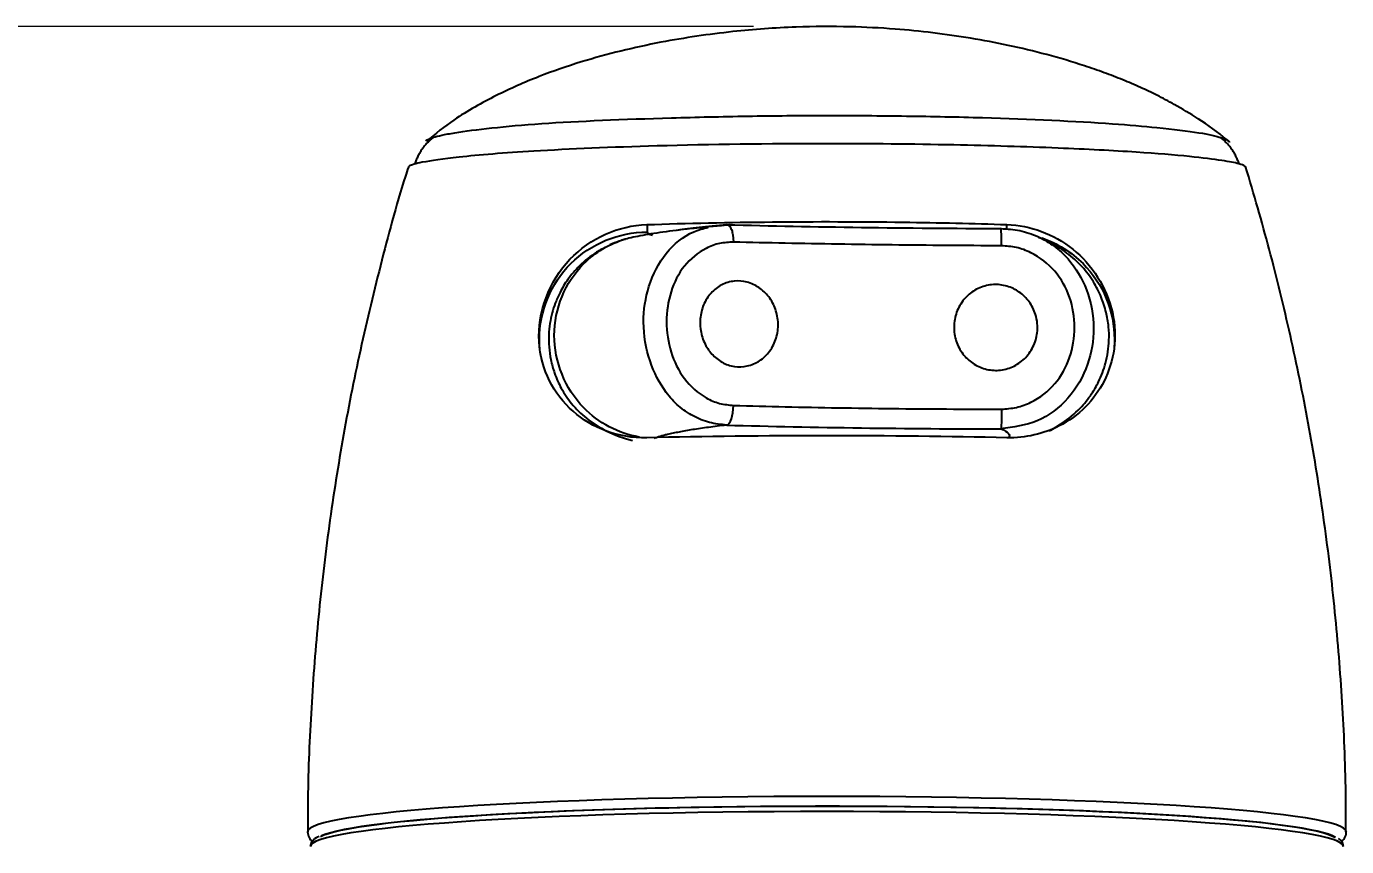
# Model space of a CAD drawing. Extents: x 0 to 1128, y 0 to 827.
# Drawn here: x 176.5 to 247.7, y 574 to 618.3 of the extents above; entities that cross this region are included whole.
import ezdxf

# ---------------------------------------------------------------- set-up
doc = ezdxf.new("R2010")
doc.units = 0
doc.header["$LTSCALE"] = 10
doc.header["$MEASUREMENT"] = 0
doc.header["$PDMODE"] = 3
doc.header["$PDSIZE"] = -10
doc.layers.get('0').update_dxf_attribs({"linetype": 'CONTINUOUS'})
doc.layers.get('DEFPOINTS').update_dxf_attribs({"linetype": 'CONTINUOUS'})
doc.layers.add('1', color=7, linetype='CONTINUOUS')
doc.styles.add('Daelim Dimension', font='')
doc.styles.get('Daelim Dimension').set_extended_font_data('나눔고딕')
doc.dimstyles.new('DEFAULT', dxfattribs={"dimscale": 2, "dimtxt": 2, "dimasz": 2, "dimexe": 0, "dimexo": 2, "dimgap": 1, "dimtad": 1, "dimdec": 0, "dimzin": 9, "dimdsep": 46, "dimtxsty": 'Daelim Dimension', "dimcen": 0.5, "dimclrd": 5, "dimclre": 5, "dimclrt": 256, "dimadec": 1, "dimazin": 0, "dimtfac": 1, "dimtdec": 0, "dimtix": 1, "dimtmove": 0, "dimatfit": 3, "dimfxl": 1, "dimtolj": 1, "dimtzin": 1, "dimlwd": 9, "dimlwe": 9, "dimarcsym": 0})

# ---------------------------------------------------------------- blocks, each defined once
blk = doc.blocks.new('*D5')
at = {"color": 5, "lineweight": 9, "ltscale": 0.5, "transparency": 16777216}
for p, q in [((215.709, 618.245), (119.353, 618.245)), ((119.353, 614.245), (119.353, 322.445)), ((189.657, 318.445), (119.353, 318.445))]:
    blk.add_line(p, q, dxfattribs=at)
at = {"color": 5, "ltscale": 0.5, "transparency": 16777216}
for points in [[(118.687, 614.245), (120.02, 614.245), (119.353, 618.245)], [(118.687, 322.445), (120.02, 322.445), (119.353, 318.445)]]:
    blk.add_solid(points, dxfattribs=at)
at = {"layer": 'DEFPOINTS', "color": 0, "ltscale": 0.5, "transparency": 16777216}
for p in [(219.709, 618.245), (119.353, 318.445), (193.657, 318.445)]:
    blk.add_point(p, dxfattribs=at)
at = {"color": 7, "ltscale": 0.5, "transparency": 16777216, "insert": (111.903, 468.345), "char_height": 10, "attachment_point": 5, "rotation": 90, "style": 'Daelim Dimension'}
blk.add_mtext('\\A1;300', dxfattribs=at)

msp = doc.modelspace()

# ---------------------------------------------------------------- linework, layer by layer
at = {"layer": '1', "color": 7, "linetype": 'Continuous'}
msp.add_line((191.813, 574.006), (191.813, 574.006), dxfattribs=at)
for centre, major_axis, ratio, start_param, end_param in [((230.29, 609.981), (-44, 0.073), 0.059874, 1.197836, 1.54253), ((214.256, 597.742), (-0.028, -1), 0.363436, 0.081747, 1.644371), ((230.29, 599.892), (44, 0.073), 0.076157, 4.339312, 4.683787), ((219.662, 574.809), (-27.999, 0), 0.068015, 3.141986, 6.283185), ((219.662, 574.006), (27.849, 0), 0.068015, 0, 3.141592), ((219.662, 574.308), (27.499, 0), 0.068015, 0.096899, 3.022899), ((219.662, 574.308), (-27.549, 0), 0.068015, 3.241633, 6.134156)]:
    msp.add_ellipse(centre, major_axis=major_axis, ratio=ratio, start_param=start_param, end_param=end_param, dxfattribs=at)
for points, knots in [([(241.346, 612.026), (241.308, 612.06), (240.787, 612.526), (239.8, 613.208), (238.522, 613.987), (237.473, 614.536), (236.546, 614.975), (235.6, 615.38), (234.598, 615.767), (232.564, 616.472), (229.497, 617.283), (226.059, 617.853), (223.207, 618.135), (220.747, 618.259), (217.828, 618.242), (214.419, 617.997), (210.537, 617.426), (207.047, 616.578), (204.094, 615.564), (201.788, 614.538), (199.726, 613.393), (198.549, 612.462), (198.078, 612.047)], [0, 0, 0, 0, 0.00337, 0.046002, 0.078752, 0.101925, 0.123382, 0.145822, 0.169251, 0.193672, 0.286841, 0.376738, 0.421288, 0.474127, 0.537678, 0.6121, 0.697527, 0.794026, 0.846386, 0.901365, 0.958967, 1, 1, 1, 1]), ([(198.452, 612.271), (198.578, 612.311), (198.903, 612.392), (200.286, 612.644), (203.881, 613.055), (209.882, 613.293), (215.359, 613.424), (219.659, 613.459), (223.966, 613.428), (229.436, 613.316), (234.139, 613.094), (237.746, 612.784), (239.765, 612.534), (240.746, 612.323), (241.066, 612.202), (241.123, 612.177)], [0, 0, 0, 0, 0.029204, 0.064825, 0.205875, 0.346698, 0.417684, 0.489169, 0.560656, 0.631869, 0.772762, 0.835364, 0.914369, 0.98228, 1, 1, 1, 1]), ([(198.036, 612.081), (198.04, 612.085), (198.113, 612.137), (198.251, 612.205), (198.424, 612.262), (198.452, 612.271)], [0, 0, 0, 0, 0.054449, 0.855036, 1, 1, 1, 1]), ([(241.123, 612.177), (241.218, 612.136), (241.341, 612.064), (241.36, 612.009), (241.366, 611.986)], [0, 0, 0, 0, 0.55866, 1, 1, 1, 1]), ([(242.189, 610.722), (242.138, 610.757), (241.869, 610.855), (240.982, 611.03), (239.222, 611.247), (236.327, 611.484), (232.068, 611.708), (226.372, 611.88), (218.849, 611.957), (210.678, 611.847), (203.904, 611.558), (199.807, 611.228), (197.82, 610.945), (197.206, 610.766), (197.129, 610.706), (197.12, 610.696)], [0, 0, 0, 0, 0.038817, 0.089862, 0.151077, 0.222451, 0.303969, 0.395608, 0.497337, 0.634964, 0.752935, 0.851134, 0.929474, 0.9879, 1, 1, 1, 1]), ([(197.097, 610.663), (197.043, 610.498), (196.475, 608.744), (195.572, 605.353), (194.41, 600.5), (193.466, 595.615), (192.715, 590.714), (192.159, 585.802), (191.812, 580.888), (191.661, 577.222), (191.675, 575.197), (191.681, 574.809)], [0, 0, 0, 0, 0.014364, 0.151967, 0.289095, 0.425761, 0.561977, 0.697753, 0.833097, 0.968018, 1, 1, 1, 1]), ([(242.223, 610.659), (242.226, 610.677), (242.225, 610.697), (242.192, 610.72), (242.189, 610.722)], [0, 0, 0, 0, 0.923218, 1, 1, 1, 1]), ([(247.638, 574.809), (247.645, 575.719), (247.631, 578.255), (247.427, 582.41), (247.02, 587.259), (246.42, 592.073), (245.638, 596.846), (244.674, 601.569), (243.545, 606.187), (242.68, 609.21), (242.228, 610.687)], [0, 0, 0, 0, 0.074924, 0.208931, 0.342527, 0.475714, 0.608493, 0.740863, 0.872821, 1, 1, 1, 1]), ([(209.949, 596.06), (208.4, 596.028), (207.011, 596.577), (204.937, 598.406), (204.242, 599.716), (204.047, 602.784), (204.693, 604.521), (206.925, 606.855), (208.427, 607.507), (209.95, 607.562)], [0, 0, 0, 0, 0.25, 0.25, 0.5, 0.5, 0.75, 0.75, 1, 1, 1, 1]), ([(204.183, 600.902), (204.17, 601.061), (204.163, 601.22), (204.164, 602.89), (204.791, 604.397), (206.932, 606.535), (208.451, 607.16), (209.963, 607.16)], [0, 0, 0, 0, 0.050192, 0.050192, 0.525097, 0.525097, 1, 1, 1, 1]), ([(213.181, 607.421), (212.811, 607.388), (211.874, 607.296), (210.608, 607.131), (209.413, 606.93), (208.833, 606.789), (208.593, 606.717)], [0, 0, 0, 0, 0.16674, 0.445801, 0.723568, 1, 1, 1, 1]), ([(214.258, 596.745), (213.947, 596.777), (213.324, 596.841), (212.439, 597.211), (211.639, 597.756), (210.779, 598.697), (210.016, 600.223), (209.666, 602.249), (209.984, 604.308), (210.881, 606.084), (212.141, 607.118), (212.993, 607.357), (213.26, 607.411)], [0, 0, 0, 0, 0.067187, 0.134358, 0.201675, 0.269339, 0.397547, 0.537033, 0.666185, 0.805118, 0.940382, 1, 1, 1, 1]), ([(209.963, 607.562), (209.963, 607.551), (209.963, 607.541), (209.963, 607.407), (209.963, 607.283), (209.963, 607.16)], [0, 0, 0, 0, 0.079842, 0.079842, 1, 1, 1, 1]), ([(229.042, 607.35), (229.383, 607.327), (230.065, 607.282), (230.739, 607.047), (231.072, 606.89), (231.097, 606.879)], [0, 0, 0, 0, 0.480982, 0.961924, 1, 1, 1, 1]), ([(229.361, 607.563), (230.634, 607.519), (231.874, 607.059), (233.947, 605.418), (234.746, 604.168), (235.352, 601.493), (235.129, 600.172), (234.071, 598.064), (233.236, 597.234), (232.175, 596.699)], [0, 0, 0, 0, 0.25, 0.25, 0.5, 0.5, 0.75, 0.75, 1, 1, 1, 1]), ([(209.554, 596.099), (208.424, 596.292), (206.021, 597.546), (204.38, 601.595), (205.913, 605.337), (207.95, 606.531), (208.796, 606.782)], [0, 0, 0, 0, 0.235789, 0.52673, 0.817671, 1, 1, 1, 1]), ([(214.617, 606.619), (214.366, 606.607), (213.856, 606.581), (212.907, 606.219), (211.505, 605.076), (210.692, 602.329), (211.51, 599.529), (212.908, 598.291), (213.862, 597.881), (214.369, 597.831), (214.621, 597.805)], [0, 0, 0, 0, 0.062186, 0.12648, 0.251801, 0.499983, 0.747809, 0.874116, 0.937622, 1, 1, 1, 1]), ([(229.069, 606.419), (228.082, 606.424), (226.108, 606.433), (223.167, 606.462), (220.262, 606.502), (217.399, 606.553), (215.544, 606.597), (214.617, 606.619)], [0, 0, 0, 0, 0.2, 0.4, 0.6, 0.8, 1, 1, 1, 1]), ([(231.097, 606.879), (231.38, 606.743), (231.947, 606.408), (232.91, 605.524), (233.78, 604.031), (234.163, 602.017), (233.803, 599.945), (232.78, 598.13), (231.074, 596.815), (229.712, 596.631), (229.038, 596.541)], [0, 0, 0, 0, 0.066427, 0.138931, 0.276545, 0.426195, 0.56444, 0.71313, 0.858128, 1, 1, 1, 1]), ([(229.069, 597.606), (229.339, 597.624), (229.888, 597.663), (230.921, 598.051), (232.46, 599.242), (233.373, 602.02), (232.456, 604.787), (230.918, 605.977), (229.885, 606.361), (229.339, 606.4), (229.069, 606.419)], [0, 0, 0, 0, 0.062312, 0.126517, 0.25206, 0.499889, 0.748071, 0.874149, 0.937749, 1, 1, 1, 1]), ([(231.638, 596.433), (231.88, 596.556), (232.476, 596.908), (233.269, 597.56), (233.896, 598.34), (234.27, 598.987), (234.517, 599.561), (234.757, 600.303), (234.888, 601.143), (234.859, 602.08), (234.718, 602.892), (234.446, 603.711), (234.017, 604.541), (233.403, 605.35), (232.571, 606.088), (231.774, 606.595), (231.241, 606.802), (231.083, 606.855)], [0, 0, 0, 0, 0.060928, 0.155765, 0.229303, 0.282504, 0.317671, 0.351872, 0.43087, 0.476056, 0.526499, 0.586327, 0.657519, 0.741575, 0.839884, 0.953685, 1, 1, 1, 1]), ([(231.24, 606.841), (232.074, 606.554), (232.846, 606.082), (234.537, 604.39), (235.162, 602.878), (235.16, 601.211), (235.154, 601.054), (235.14, 600.897)], [0, 0, 0, 0, 0.344264, 0.344264, 0.938076, 0.938076, 1, 1, 1, 1]), ([(207.556, 606.255), (207.448, 606.195), (207.007, 605.931), (206.342, 605.407), (205.705, 604.659), (205.288, 603.969), (205.021, 603.36), (204.778, 602.6), (204.616, 601.58), (204.707, 600.461), (204.982, 599.479), (205.342, 598.675), (205.901, 597.846), (206.708, 597.052), (207.807, 596.362), (208.681, 596.04), (209.172, 595.915)], [0, 0, 0, 0, 0.026796, 0.112071, 0.184409, 0.243467, 0.289103, 0.326948, 0.410356, 0.504802, 0.559049, 0.624459, 0.701689, 0.790421, 0.890089, 1, 1, 1, 1]), ([(212.833, 602.473), (212.854, 602.733), (212.915, 602.99), (213.111, 603.461), (213.247, 603.68), (213.578, 604.048), (213.776, 604.202), (214.201, 604.419), (214.432, 604.487), (214.894, 604.533), (215.131, 604.514), (215.58, 604.395), (215.799, 604.295), (216.193, 604.027), (216.374, 603.855), (216.676, 603.461), (216.799, 603.233), (216.972, 602.748), (217.021, 602.485), (217.036, 601.958), (217, 601.689), (216.847, 601.185), (216.727, 600.944), (216.423, 600.531), (216.236, 600.352), (215.825, 600.082), (215.598, 599.985), (215.138, 599.884), (214.9, 599.876), (214.444, 599.945), (214.219, 600.022), (213.81, 600.246), (213.62, 600.398), (213.294, 600.756), (213.156, 600.97), (212.947, 601.432), (212.875, 601.688), (212.822, 602.12), (212.818, 602.298), (212.833, 602.473)], [0, 0, 0, 0, 0.054865, 0.054865, 0.109784, 0.109784, 0.164443, 0.164443, 0.217481, 0.217481, 0.269206, 0.269206, 0.320513, 0.320513, 0.372429, 0.372429, 0.425696, 0.425696, 0.480502, 0.480502, 0.536396, 0.536396, 0.592432, 0.592432, 0.647555, 0.647555, 0.701104, 0.701104, 0.75316, 0.75316, 0.80448, 0.80448, 0.856101, 0.856101, 0.90889, 0.90889, 0.963227, 0.963227, 1, 1, 1, 1]), ([(231.002, 602.223), (231.026, 601.96), (231.004, 601.689), (230.876, 601.178), (230.767, 600.929), (230.476, 600.49), (230.29, 600.293), (229.873, 599.983), (229.637, 599.864), (229.153, 599.719), (228.898, 599.688), (228.405, 599.714), (228.16, 599.77), (227.706, 599.956), (227.492, 600.089), (227.119, 600.416), (226.956, 600.615), (226.701, 601.054), (226.608, 601.302), (226.506, 601.813), (226.497, 602.083), (226.569, 602.608), (226.651, 602.869), (226.894, 603.34), (227.058, 603.557), (227.441, 603.911), (227.664, 604.056), (228.133, 604.253), (228.384, 604.311), (228.88, 604.338), (229.131, 604.309), (229.603, 604.172), (229.829, 604.063), (230.233, 603.78), (230.414, 603.601), (230.711, 603.195), (230.828, 602.961), (230.954, 602.557), (230.987, 602.39), (231.002, 602.223)], [0, 0, 0, 0, 0.055444, 0.055444, 0.110921, 0.110921, 0.166287, 0.166287, 0.220162, 0.220162, 0.272467, 0.272467, 0.323853, 0.323853, 0.37534, 0.37534, 0.427857, 0.427857, 0.481897, 0.481897, 0.53733, 0.53733, 0.593428, 0.593428, 0.649132, 0.649132, 0.703519, 0.703519, 0.756273, 0.756273, 0.807842, 0.807842, 0.859181, 0.859181, 0.911291, 0.911291, 0.964831, 0.964831, 1, 1, 1, 1]), ([(214.621, 597.805), (215.548, 597.781), (217.402, 597.732), (220.264, 597.677), (223.169, 597.637), (226.109, 597.612), (228.082, 597.608), (229.069, 597.606)], [0, 0, 0, 0, 0.2, 0.399999, 0.599999, 0.799999, 1, 1, 1, 1]), ([(229.069, 597.606), (229.07, 597.371), (229.069, 597.091), (229.057, 596.677), (229.047, 596.559), (229.038, 596.541)], [0, 0, 0, 0, 0.5, 0.5, 1, 1, 1, 1]), ([(229.362, 596.061), (226.255, 596.134), (222.98, 596.171), (216.336, 596.17), (213.056, 596.134), (209.949, 596.06)], [0, 0, 0, 0, 0.5, 0.5, 1, 1, 1, 1]), ([(191.663, 574.807), (191.677, 574.684), (191.728, 574.471), (191.856, 574.338), (191.921, 574.282), (191.924, 574.279)], [0, 0, 0, 0, 0.480435, 0.971893, 1, 1, 1, 1]), ([(192.295, 574.559), (192.169, 574.521), (192.005, 574.407), (191.837, 574.202), (191.816, 574.059), (191.813, 574.009)], [0, 0, 0, 0, 0.520661, 0.845235, 1, 1, 1, 1]), ([(247.49, 574.018), (247.494, 574.077), (247.486, 574.224), (247.363, 574.356), (247.272, 574.42), (247.237, 574.437)], [0, 0, 0, 0, 0.270363, 0.753504, 1, 1, 1, 1]), ([(247.398, 574.277), (247.454, 574.324), (247.562, 574.44), (247.682, 574.672), (247.655, 574.792), (247.651, 574.806)], [0, 0, 0, 0, 0.460936, 0.937079, 1, 1, 1, 1])]:
    msp.add_open_spline(points, degree=3, knots=knots, dxfattribs=at)
for points, degree in [([(198.453, 612.271), (197.729, 611.708), (197.441, 610.834)], 2), ([(241.879, 610.839), (241.585, 611.712), (240.857, 612.277)], 2), ([(197.12, 610.696), (197.103, 610.678), (197.102, 610.661), (197.102, 610.645)], 3), ([(209.95, 607.562), (214.285, 607.71), (219.088, 607.755), (223.761, 607.693)], 3), ([(209.963, 607.16), (209.973, 607.103), (210.072, 607.045), (210.252, 606.989)], 3), ([(214.258, 607.554), (213.178, 607.459), (212.278, 607.356), (211.579, 607.249)], 3), ([(214.409, 607.542), (213.2, 607.438)], 1), ([(223.761, 607.693), (225.698, 607.667), (227.564, 607.624), (229.361, 607.563)], 3), ([(229.361, 607.313), (229.361, 607.563)], 1), ([(208.456, 606.668), (208.288, 606.606), (208.125, 606.539), (207.967, 606.465)], 3), ([(214.254, 596.745), (211.393, 596.416), (210.353, 596.025)], 2), ([(229.038, 596.54), (229.428, 596.384), (229.57, 596.223), (229.461, 596.063)], 3), ([(232.175, 596.699), (231.338, 596.276), (230.386, 596.037), (229.362, 596.061)], 3)]:
    msp.add_open_spline(points, degree=degree, dxfattribs=at)
for points in [[(214.254, 607.554), (214.615, 607.609), (214.617, 606.619)], [(229.069, 606.419), (229.07, 607.409), (229.042, 607.35)]]:
    msp.add_rational_spline(points, [1, 0.710001365753, 1], degree=2, dxfattribs=at)

# ---------------------------------------------------------------- dimensions: what is measured, and where the dimension line sits
at = {"color": 5, "ltscale": 0.5}
dim = msp.add_linear_dim(base=(119.353, 318.445), p1=(219.709, 618.245), p2=(193.657, 318.445), angle=90, text='300', dimstyle='DEFAULT', override={"dimtxt": 5, "dimclrd": 5, "dimclre": 5, "dimclrt": 7}, dxfattribs=at)
dim.commit()
dim.dimension.update_dxf_attribs({"geometry": '*D5', "text_midpoint": (111.903, 468.345)})

doc.saveas('drawing.dxf')
